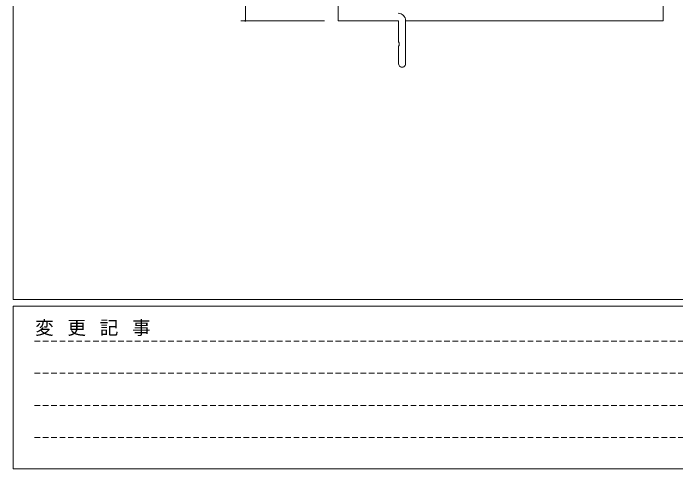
# Model space of a CAD drawing. Units: millimetres on the paper. Extents: x -420 to 373, y -297 to 267.
# Drawn here: x -417.7 to -275, y -297 to -199 of the extents above; entities that cross this region are included whole.
import ezdxf

# ---------------------------------------------------------------- set-up
doc = ezdxf.new("R2010")
doc.units = ezdxf.units.MM
doc.linetypes.add('DASHED1', pattern=[1.8, 1.2, -0.6])
for name, color, linetype, lineweight in [('0-1_YKK_ZWAK', 7, 'Continuous', 9), ('0-3_YKK_11', 7, 'Continuous', 9), ('0-4_YKK_12', 2, 'Continuous', 9), ('0-7_YKK_D', 6, 'Continuous', 9)]:
    doc.layers.add(name, color=color, linetype=linetype, lineweight=lineweight)
doc.styles.add('ＭＳ ゴシック', font='')
doc.styles.get('ＭＳ ゴシック').set_extended_font_data('MS Gothic')

msp = doc.modelspace()

# ---------------------------------------------------------------- linework, layer by layer
at = {"layer": '0-1_YKK_ZWAK'}
for p, q in [((-417.7, -260.6), (-417.7, 264.4)), ((352.3, -260.6), (-417.7, -260.6)), ((-417.7, -297), (-417.7, -262)), ((314.5, -262), (-417.7, -262)), ((-417.7, -297), (314.5, -297))]:
    msp.add_line(p, q, dxfattribs=at)
at = {"layer": '0-1_YKK_ZWAK', "linetype": 'DASHED1'}
for p, q in [((-413.101, -269.512), (-164.909, -269.512)), ((-413.101, -276.441), (-164.909, -276.441)), ((-413.101, -283.37), (-164.909, -283.37)), ((-413.101, -290.298), (-164.909, -290.298))]:
    msp.add_line(p, q, dxfattribs=at)
at = {"layer": '0-3_YKK_11'}
for p, q in [((-347.7, -188.6), (-347.7, -200.6)), ((-347.7, -200.6), (-334.7, -200.6)), ((-334.7, -200.6), (-334.7, -205.142)), ((-333.2, -209.85), (-333.2, -200.57)), ((-334.7, -205.142), (-334.58, -205.325)), ((-334.58, -205.325), (-334.58, -205.875)), ((-334.58, -205.875), (-334.7, -206.058)), ((-334.7, -206.058), (-334.7, -209.85))]:
    msp.add_line(p, q, dxfattribs=at)
for centre, radius, start, end in [((-334.8, -200.57), 1.6, 0, 89.99998), ((-333.95, -209.85), 0.75, 179.99998, 0)]:
    msp.add_arc(centre, radius, start, end, dxfattribs=at)
at = {"layer": '0-4_YKK_12'}
for p, q in [((-347.7, -200.6), (-347.7, -8.6)), ((-277.7, -200.6), (-277.7, -8.6)), ((-347.4, -200.6), (-347.7, -200.6)), ((-347.7, -200.6), (-335, -200.6)), ((-333.2, -200.6), (-277.7, -200.6))]:
    msp.add_line(p, q, dxfattribs=at)
at = {"layer": '0-7_YKK_D'}
for p, q in [((-367.7, -188.6), (-367.7, -200.6)), ((-350.7, -200.6), (-368.7, -200.6))]:
    msp.add_line(p, q, dxfattribs=at)
for start, end in [(90, 270), (270, 90)]:
    msp.add_arc((-367.7, -200.6), 0.106, start, end, dxfattribs=at)

# ---------------------------------------------------------------- texts
at = {"layer": '0-1_YKK_ZWAK', "insert": (-412.986, -268.447), "char_height": 2.933, "attachment_point": 7, "style": 'ＭＳ ゴシック'}
msp.add_mtext('\\T1.16;変\\~更\\~記\\~事', dxfattribs=at)

doc.saveas('drawing.dxf')
